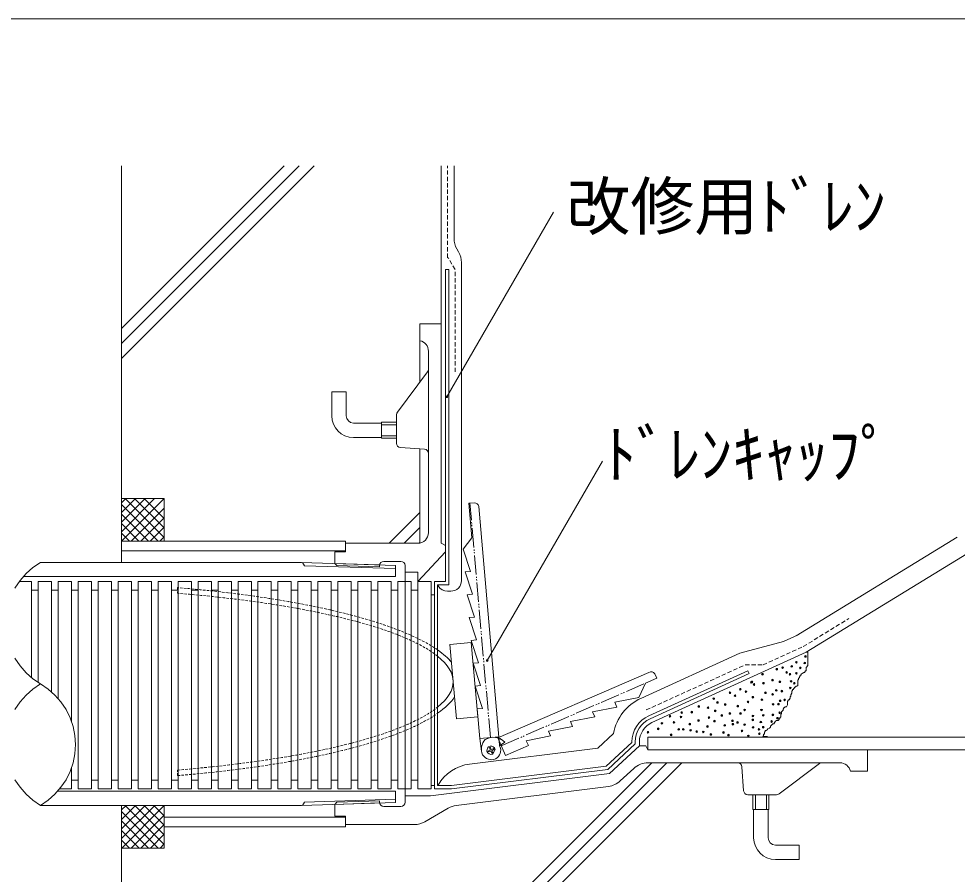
# Model space of a CAD drawing. Units: millimetres, scale not verified. Extents: x -517 to 518, y -673 to 792.
# Drawn here: x -289.2 to 151.2, y -422 to -20.6 of the extents above; entities that cross this region are included whole.
import ezdxf
from ezdxf.enums import TextEntityAlignment as Align

# ---------------------------------------------------------------- set-up
doc = ezdxf.new("R2010")
doc.units = ezdxf.units.MM
doc.header["$PDMODE"] = 32
doc.header["$PDSIZE"] = 0.8
for name, pattern in [('DASHED1', [1.8, 1.2, -0.6]), ('DASHED2', [3, 2, -1]), ('DOUBLE_CHAIN2', [12.8, 9, -1, 0.6, -0.6, 0.6, -1])]:
    doc.linetypes.add(name, pattern=pattern)
doc.layers.add('0-0', color=7, linetype='Continuous', lineweight=13)
doc.styles.add('ＭＳ ゴシック', font='')
doc.styles.get('ＭＳ ゴシック').set_extended_font_data('MS Gothic')

msp = doc.modelspace()

# ---------------------------------------------------------------- linework, layer by layer
at = {"layer": '0-0'}
for p, q in [((-516.864, -20.556), (517.853, -20.556)), ((-240.957, -275.659), (-240.957, -89.604)), ((-240.957, -180.021), (-150.541, -89.604)), ((-240.957, -172.95), (-157.612, -89.604)), ((-240.957, -165.879), (-164.683, -89.604)), ((-90.957, -163.659), (-90.957, -89.604)), ((-88.312, -197.943), (-38.287, -111.298)), ((-69.377, -321.713), (-15.353, -228.142)), ((-225.447, -245.659), (-241.016, -261.228)), ((-229.938, -245.659), (-241.016, -256.737)), ((-234.428, -245.659), (-241.016, -252.247)), ((-238.918, -245.659), (-241.016, -247.757)), ((-241.016, -265.659), (-241.016, -245.659)), ((-221.016, -245.718), (-240.957, -265.659)), ((-239.348, -245.659), (-221.016, -263.992)), ((-234.858, -245.659), (-221.016, -259.502)), ((-230.367, -245.659), (-221.016, -255.011)), ((-241.016, -248.482), (-223.838, -265.659)), ((-221.016, -250.208), (-236.467, -265.659)), ((-241.016, -252.972), (-228.328, -265.659)), ((-221.016, -254.698), (-231.977, -265.659)), ((-115.464, -266.659), (-100.957, -252.153)), ((-241.016, -257.462), (-232.818, -265.659)), ((-221.016, -259.188), (-227.487, -265.659)), ((-221.016, -255.659), (-221.016, -265.659)), ((-108.393, -266.659), (-100.957, -259.224)), ((-241.016, -261.952), (-237.308, -265.659)), ((-221.016, -263.678), (-222.997, -265.659)), ((-240.957, -265.659), (-135.957, -265.659)), ((-101.275, -266.613), (-100.957, -266.295)), ((-135.957, -270.159), (-240.957, -270.159)), ((80.334, -317.794), (158.519, -269.909)), ((7.895, -350.813), (80.334, -317.794)), ((2.043, -359.912), (2.043, -361.659)), ((6.043, -357.659), (280.374, -357.659)), ((6.043, -357.659), (6.043, -363.659)), ((6.043, -363.659), (280.374, -363.659)), ((-216.19, -593.659), (7.81, -369.659)), ((-209.119, -593.659), (14.881, -369.659)), ((-202.048, -593.659), (21.952, -369.659)), ((-225.389, -389.659), (-240.957, -405.228)), ((-229.879, -389.659), (-240.957, -400.737)), ((-234.37, -389.659), (-240.957, -396.247)), ((-238.86, -389.659), (-240.957, -391.757)), ((-240.957, -409.659), (-240.957, -389.659)), ((-240.957, -593.659), (-240.957, -389.659)), ((-220.957, -389.718), (-240.899, -409.659)), ((-239.29, -389.659), (-220.957, -407.992)), ((-234.799, -389.659), (-220.957, -403.502)), ((-230.309, -389.659), (-220.957, -399.011)), ((-225.819, -389.659), (-220.957, -394.521)), ((-221.329, -389.659), (-220.957, -390.031)), ((-220.957, -395.159), (-220.957, -389.659)), ((-240.957, -392.482), (-223.78, -409.659)), ((-220.957, -394.208), (-236.409, -409.659)), ((-220.957, -395.159), (-220.957, -399.659)), ((-135.957, -395.159), (-220.957, -395.159)), ((-240.957, -396.972), (-228.27, -409.659)), ((-220.957, -398.698), (-231.919, -409.659)), ((-220.957, -399.659), (-220.957, -409.659)), ((-220.957, -399.659), (-135.957, -399.659)), ((-240.957, -401.462), (-232.76, -409.659)), ((-220.957, -403.188), (-227.429, -409.659)), ((-240.957, -405.952), (-237.25, -409.659)), ((-240.957, -406.295), (-240.786, -406.124)), ((-220.957, -407.678), (-222.939, -409.659)), ((-240.957, -409.659), (-220.957, -409.659))]:
    msp.add_line(p, q, dxfattribs=at)
at = {"layer": '0-0', "color": 5, "linetype": 'DASHED2'}
for p, q in [((-87.957, -132.696), (-87.957, -89.604)), ((78.923, -315.14), (100.382, -301.997)), ((60.076, -323.731), (78.923, -315.14))]:
    msp.add_line(p, q, dxfattribs=at)
at = {"layer": '0-0', "color": 4}
for p, q in [((-84.957, -123.543), (-84.957, -89.604)), ((-82.797, -129.964), (-83.618, -128.543)), ((-81.457, -284.159), (-81.457, -134.964)), ((151.174, -263.853), (75.633, -310.119)), ((-92.355, -286.659), (-92.644, -286.159)), ((-88.025, -289.159), (-86.457, -289.159)), ((69.647, -312.774), (76.601, -309.604)), ((49.173, -318.26), (69.647, -312.774)), ((2.71, -339.439), (49.173, -318.26)), ((-10.091, -355.868), (-17.508, -362.756)), ((-77.636, -370.272), (-17.508, -362.756)), ((-92.475, -380.118), (-92.644, -380.409))]:
    msp.add_line(p, q, dxfattribs=at)
at = {"layer": '0-0', "color": 1}
for p, q in [((-88.957, -284.659), (-88.957, -138.284)), ((-63.596, -361.247), (-73.351, -249.361)), ((-288.978, -284.659), (-283.207, -284.659)), ((-283.207, -284.659), (-283.207, -329.712)), ((-280.082, -284.659), (-273.832, -284.659)), ((-280.082, -331.946), (-280.082, -284.659)), ((-273.832, -284.659), (-273.832, -336.497)), ((-270.707, -284.659), (-264.457, -284.659)), ((-270.707, -339.66), (-270.707, -284.659)), ((-264.457, -284.659), (-264.457, -350.597)), ((-242.582, -381.909), (-242.582, -284.659)), ((-94.144, -284.659), (-88.957, -284.659)), ((-94.144, -381.909), (-94.144, -284.659)), ((-92.644, -380.409), (-92.644, -286.159)), ((-92.644, -286.159), (-87.457, -286.159)), ((-283.207, -288.711), (-280.082, -288.711)), ((-273.832, -288.711), (-270.707, -288.711)), ((-264.457, -288.711), (-261.332, -288.711)), ((-255.082, -288.711), (-251.957, -288.711)), ((-245.707, -288.711), (-242.582, -288.711)), ((-236.332, -288.711), (-233.207, -288.711)), ((-226.957, -288.711), (-223.832, -288.711)), ((-217.582, -288.711), (-214.457, -288.711)), ((-208.207, -288.711), (-205.082, -288.711)), ((-198.832, -288.711), (-195.707, -288.711)), ((-189.457, -288.711), (-186.332, -288.711)), ((-180.082, -288.711), (-176.957, -288.711)), ((-170.707, -288.711), (-167.582, -288.711)), ((-161.332, -288.711), (-158.207, -288.711)), ((-151.957, -288.711), (-148.832, -288.711)), ((-142.582, -288.711), (-139.457, -288.711)), ((-133.207, -288.711), (-130.082, -288.711)), ((-123.832, -288.711), (-120.707, -288.711)), ((-114.457, -288.711), (-111.332, -288.711)), ((-105.082, -288.711), (-101.957, -288.711)), ((-95.706, -290.91), (-94.144, -290.91)), ((6.496, -327.261), (-64.362, -358.031)), ((6.443, -347.628), (52.906, -326.449)), ((7.065, -348.993), (53.517, -327.819)), ((52.906, -326.449), (53.517, -327.819)), ((-72.877, -358.303), (-72.055, -364.152)), ((-63.244, -358.19), (-63.198, -358.699)), ((-1.457, -360.133), (-13.512, -371.327)), ((0.043, -360.787), (-12.846, -372.755)), ((-1.457, -359.912), (-1.457, -360.133)), ((0.043, -359.912), (0.043, -360.787)), ((-67.946, -363.484), (-68.21, -362.879)), ((-65.631, -363.316), (-66.767, -365.643)), ((-63.596, -361.247), (-63.551, -361.757)), ((-86.175, -380.409), (-13.512, -371.327)), ((-86.082, -381.909), (-12.846, -372.755)), ((-264.457, -377.847), (-261.332, -377.847)), ((-255.082, -377.847), (-251.957, -377.847)), ((-245.707, -377.847), (-242.582, -377.847)), ((-236.332, -377.847), (-233.207, -377.847)), ((-226.957, -377.847), (-223.832, -377.847)), ((-217.582, -377.847), (-214.457, -377.847)), ((-208.207, -377.847), (-205.082, -377.847)), ((-198.832, -377.847), (-195.707, -377.847)), ((-189.457, -377.847), (-186.332, -377.847)), ((-180.082, -377.847), (-176.957, -377.847)), ((-170.707, -377.847), (-167.582, -377.847)), ((-161.332, -377.847), (-158.207, -377.847)), ((-151.957, -377.847), (-148.832, -377.847)), ((-142.582, -377.847), (-139.457, -377.847)), ((-133.207, -377.847), (-130.082, -377.847)), ((-123.832, -377.847), (-120.707, -377.847)), ((-114.457, -377.847), (-111.332, -377.847)), ((-105.082, -377.847), (-101.957, -377.847)), ((-95.707, -380.409), (-94.144, -380.409)), ((-94.144, -381.909), (-86.082, -381.909)), ((-92.644, -380.409), (-86.175, -380.409))]:
    msp.add_line(p, q, dxfattribs=at)
at = {"layer": '0-0', "color": 134}
for p, q in [((-100.957, -163.659), (-100.957, -171.659)), ((-90.957, -163.659), (-100.957, -163.659)), ((-90.957, -163.659), (-90.957, -266.659)), ((-100.957, -171.659), (-100.957, -190.993)), ((-96.957, -176.558), (-96.957, -261.659)), ((-111.557, -205.126), (-97.357, -186.193)), ((-142.357, -195.659), (-142.357, -206.859)), ((-135.557, -195.659), (-142.357, -195.659)), ((-135.557, -206.859), (-135.557, -195.659)), ((-111.957, -219.788), (-111.957, -206.326)), ((-118.957, -210.259), (-132.157, -210.259)), ((-118.957, -209.909), (-118.957, -217.409)), ((-111.957, -209.909), (-118.957, -209.909)), ((-111.957, -211.109), (-118.957, -211.109)), ((-132.157, -217.059), (-118.957, -217.059)), ((-111.957, -216.209), (-118.957, -216.209)), ((-118.957, -217.409), (-111.957, -217.409)), ((-110.09, -221.784), (-98.824, -222.535)), ((-100.957, -222.393), (-100.957, -266.558)), ((-135.957, -265.659), (-135.957, -270.159)), ((-135.957, -266.659), (-135.957, -270.659)), ((-135.957, -266.659), (-101.957, -266.659)), ((-88.957, -267.659), (-90.957, -266.659)), ((-88.957, -267.659), (-88.957, -270.659)), ((-135.957, -270.659), (-140.957, -270.659)), ((-140.957, -270.659), (-140.957, -276.144)), ((-88.957, -270.659), (-101.957, -284.659)), ((-140.957, -276.144), (-119.925, -276.802)), ((-119.957, -277.159), (-119.957, -277.801)), ((-117.957, -275.159), (-109.957, -275.159)), ((-112.377, -277.038), (-112.377, -282.259)), ((-107.957, -277.159), (-107.957, -388.159)), ((-107.957, -280.159), (-101.957, -280.159)), ((-101.957, -280.159), (-101.957, -364.659)), ((2.043, -361.659), (-11.957, -374.659)), ((5.043, -361.659), (2.043, -361.659)), ((5.043, -361.659), (6.043, -363.659)), ((6.043, -363.659), (109.043, -363.659)), ((109.043, -363.659), (109.043, -373.659)), ((96.144, -369.659), (6.172, -369.659)), ((-0.633, -372.332), (-6.929, -378.178)), ((50.918, -382.793), (50.167, -371.526)), ((67.576, -384.259), (86.509, -370.059)), ((109.043, -373.659), (101.043, -373.659)), ((-95.957, -385.159), (-11.957, -374.659)), ((-112.377, -388.281), (-112.377, -383.059)), ((-83.939, -389.704), (-12.493, -380.773)), ((-139.957, -388.143), (-119.957, -387.518)), ((-119.957, -387.518), (-119.957, -388.159)), ((-107.957, -385.159), (-95.957, -385.159)), ((52.914, -384.659), (66.376, -384.659)), ((55.293, -391.659), (55.293, -384.659)), ((56.493, -384.659), (56.493, -391.659)), ((61.593, -384.659), (61.593, -391.659)), ((62.793, -384.659), (62.793, -391.659)), ((-140.957, -389.174), (-139.957, -388.143)), ((-140.957, -389.174), (-119.925, -388.517)), ((-140.957, -389.174), (-140.957, -394.659)), ((-117.957, -390.159), (-109.957, -390.159)), ((-87.717, -390.977), (-98.63, -397.309)), ((62.793, -391.659), (55.293, -391.659)), ((55.643, -404.859), (55.643, -391.659)), ((62.443, -391.659), (62.443, -404.859)), ((-135.957, -394.659), (-140.957, -394.659)), ((-135.957, -398.659), (-135.957, -394.659)), ((-135.957, -399.659), (-135.957, -395.159)), ((-135.957, -398.659), (-103.648, -398.659)), ((65.843, -408.259), (77.043, -408.259)), ((77.043, -408.259), (77.043, -415.059)), ((77.043, -415.059), (65.843, -415.059))]:
    msp.add_line(p, q, dxfattribs=at)
at = {"layer": '0-0', "color": 1, "linetype": 'DOUBLE_CHAIN2'}
for p, q in [((-67.907, -357.859), (-77.489, -247.715)), ((-62.801, -361.725), (4.959, -332.28))]:
    msp.add_line(p, q, dxfattribs=at)
at = {"layer": '0-0', "color": 2}
for p, q in [((-282.584, -278.058), (-279.024, -275.659)), ((-156.477, -275.659), (-279.024, -275.659)), ((-112.377, -277.038), (-156.477, -275.659)), ((-155.998, -275.674), (-155.128, -277.181)), ((-112.377, -278.517), (-155.128, -277.181)), ((-288.634, -284.142), (-285.808, -280.903)), ((-285.808, -280.903), (-282.584, -278.058)), ((-291.014, -287.722), (-288.634, -284.142)), ((-112.377, -282.259), (-286.991, -282.259)), ((-288.634, -324.177), (-291.014, -320.597)), ((-285.808, -327.416), (-288.634, -324.177)), ((-282.584, -330.261), (-285.808, -327.416)), ((-279.024, -332.659), (-282.584, -330.261)), ((-282.584, -335.058), (-279.024, -332.659)), ((-279.024, -332.659), (-275.463, -335.058)), ((-288.634, -341.142), (-285.808, -337.903)), ((-285.808, -337.903), (-282.584, -335.058)), ((-275.463, -335.058), (-272.24, -337.903)), ((-272.24, -337.903), (-269.414, -341.142)), ((-291.014, -344.722), (-288.634, -341.142)), ((-269.414, -341.142), (-267.034, -344.722)), ((-267.034, -344.722), (-265.139, -348.581)), ((-265.139, -348.581), (-263.762, -352.653)), ((-263.762, -352.653), (-262.927, -356.87)), ((-262.927, -356.87), (-262.647, -361.159)), ((-262.927, -365.449), (-263.762, -369.666)), ((-262.647, -361.159), (-262.927, -365.449)), ((-263.762, -369.666), (-265.139, -373.738)), ((-265.139, -373.738), (-267.034, -377.597)), ((-288.634, -381.177), (-291.014, -377.597)), ((-267.034, -377.597), (-269.414, -381.177)), ((-285.808, -384.416), (-288.634, -381.177)), ((-269.414, -381.177), (-272.24, -384.416)), ((-112.377, -383.059), (-271.056, -383.059)), ((-282.584, -387.261), (-285.808, -384.416)), ((-279.024, -389.659), (-282.584, -387.261)), ((-275.463, -387.261), (-279.024, -389.659)), ((-272.24, -384.416), (-275.463, -387.261)), ((-155.125, -388.138), (-112.377, -386.802)), ((-156.477, -389.659), (-279.024, -389.659)), ((-156.477, -389.659), (-112.377, -388.281)), ((-155.998, -389.645), (-155.125, -388.138))]:
    msp.add_line(p, q, dxfattribs=at)
at = {"layer": '0-0', "color": 1, "linetype": 'DASHED1'}
for p, q in [((-214.698, -287.5), (-214.698, -290.125)), ((-214.698, -375.7), (-214.698, -373.075))]:
    msp.add_line(p, q, dxfattribs=at)
at = {"layer": '0-0', "color": 2, "lineweight": 18}
msp.add_line((-155.125, -388.138), (-155.128, -388.138), dxfattribs=at)
at = {"layer": '0-0', "color": 5, "linetype": 'DASHED2'}
for points in [[(-84.457, -186.284), (-84.457, -138.284), (-87.684, -132.696)], [(5.199, -344.898), (51.662, -323.72), (60.071, -323.72)]]:
    msp.add_lwpolyline(points, dxfattribs=at)
at = {"layer": '0-0', "color": 1}
for points in [[(-87.457, -286.159), (-87.457, -138.284), (-88.957, -138.284)], [(-75.496, -247.662), (-77.987, -247.879), (-76.58, -264.118), (-80.638, -269.381), (-77.211, -279.893), (-79.703, -280.09), (-76.275, -290.612), (-78.768, -290.809), (-75.341, -301.321), (-77.833, -301.519), (-74.406, -312.031), (-76.897, -312.238), (-73.471, -322.75), (-75.963, -322.947), (-72.536, -333.459), (-75.028, -333.657), (-71.601, -344.168), (-74.092, -344.386), (-72.877, -358.303), (-63.921, -357.521)], [(-64.362, -358.031), (-60.783, -366.267), (-50.062, -361.608), (-51.058, -359.315), (-39.671, -357.093), (-40.686, -354.808), (-29.291, -352.582), (-30.307, -350.298), (-18.919, -348.074), (-19.933, -345.79), (-8.542, -343.565), (-9.557, -341.28), (1.833, -339.057), (4.959, -332.28), (10.143, -330.026), (9.194, -327.899)], [(-63.428, -361.987), (-63.551, -361.757), (-61.098, -360.024)], [(-67.328, -364.905), (-67.591, -364.3), (-67.885, -364.177), (-68.49, -364.44), (-68.936, -364.394)], [(-68.666, -364.037), (-68.06, -363.773), (-67.946, -363.484)], [(-67.806, -362.703), (-67.543, -363.308), (-67.25, -363.431), (-66.644, -363.168)], [(-66.199, -363.214), (-66.469, -363.572), (-67.074, -363.835), (-67.188, -364.124), (-66.925, -364.73)], [(-264.457, -371.722), (-264.457, -381.909), (-270.053, -381.909)]]:
    msp.add_lwpolyline(points, dxfattribs=at)
at = {"layer": '0-0'}
msp.add_lwpolyline([(-241.016, -245.659), (-221.105, -245.659), (-221.016, -245.659), (-221.016, -255.659)], dxfattribs=at)
at = {"layer": '0-0', "color": 134}
msp.add_lwpolyline([(-140.957, -276.144), (-139.957, -277.176), (-119.957, -277.801)], dxfattribs=at)
at = {"layer": '0-0', "color": 1}
for points in [[(-255.082, -381.909), (-261.332, -381.909), (-261.332, -284.659), (-255.082, -284.659)], [(-245.707, -381.909), (-251.957, -381.909), (-251.957, -284.659), (-245.707, -284.659)], [(-236.332, -381.909), (-242.582, -381.909), (-242.582, -284.659), (-236.332, -284.659)], [(-226.957, -381.909), (-233.207, -381.909), (-233.207, -284.659), (-226.957, -284.659)], [(-217.582, -381.909), (-223.832, -381.909), (-223.832, -284.659), (-217.582, -284.659)], [(-208.207, -381.909), (-214.457, -381.909), (-214.457, -284.659), (-208.207, -284.659)], [(-198.832, -381.909), (-205.082, -381.909), (-205.082, -284.659), (-198.832, -284.659)], [(-189.457, -381.909), (-195.707, -381.909), (-195.707, -284.659), (-189.457, -284.659)], [(-180.082, -381.909), (-186.332, -381.909), (-186.332, -284.659), (-180.082, -284.659)], [(-170.707, -381.909), (-176.957, -381.909), (-176.957, -284.659), (-170.707, -284.659)], [(-161.332, -381.909), (-167.582, -381.909), (-167.582, -284.659), (-161.332, -284.659)], [(-151.957, -381.909), (-158.207, -381.909), (-158.207, -284.659), (-151.957, -284.659)], [(-142.582, -381.909), (-148.832, -381.909), (-148.832, -284.659), (-142.582, -284.659)], [(-133.207, -381.909), (-139.457, -381.909), (-139.457, -284.659), (-133.207, -284.659)], [(-123.832, -381.909), (-130.082, -381.909), (-130.082, -284.659), (-123.832, -284.659)], [(-114.457, -381.909), (-120.707, -381.909), (-120.707, -284.659), (-114.457, -284.659)], [(-105.082, -381.909), (-111.332, -381.909), (-111.332, -284.659), (-105.082, -284.659)], [(-95.707, -381.909), (-101.957, -381.909), (-101.957, -284.659), (-95.707, -284.659)], [(-83.818, -349.043), (-86.878, -314.157), (-76.906, -313.283), (-73.846, -348.169)]]:
    msp.add_lwpolyline(points, close=True, dxfattribs=at)
at = {"layer": '0-0', "lineweight": 18}
for points in [[(80.334, -317.794), (81.143, -317.71), (81.143, -321.315), (81.143, -322.517), (81.143, -322.918), (81.143, -323.318), (81.143, -324.119), (80.743, -324.119), (80.743, -324.52), (80.342, -324.92), (80.342, -325.321), (80.342, -325.722), (80.342, -326.122), (80.342, -326.523), (79.942, -326.523), (79.541, -327.324), (79.14, -327.324), (78.339, -327.725), (77.939, -328.125), (77.939, -328.526), (77.538, -328.526), (77.538, -328.926), (77.138, -329.327), (77.138, -329.727), (76.737, -330.128), (76.737, -330.529), (76.336, -330.929), (76.336, -331.33), (76.336, -332.131), (76.336, -332.532), (76.336, -332.932), (76.336, -333.333), (75.936, -333.733), (75.535, -333.733), (75.135, -334.134), (74.734, -334.134), (74.734, -334.534), (74.333, -334.935), (74.333, -335.336), (73.933, -335.336)], [(73.933, -335.336), (73.933, -335.736), (73.532, -336.137), (73.532, -336.537), (73.532, -336.938), (73.132, -337.739), (73.132, -338.54), (72.731, -338.54), (72.731, -339.341), (72.331, -340.143), (71.93, -340.143), (71.529, -340.944), (71.529, -341.344), (71.529, -341.745), (71.529, -342.146), (71.529, -342.546), (71.129, -343.347), (70.328, -343.347), (70.328, -343.748), (69.927, -343.748), (69.526, -344.549), (69.526, -344.95), (69.126, -345.35), (68.725, -345.751), (68.725, -346.151), (68.725, -346.552), (68.325, -346.953), (68.325, -347.353), (68.325, -348.154), (67.924, -348.555), (67.924, -348.955), (67.123, -349.757), (66.322, -349.757), (65.921, -350.157), (65.521, -350.558), (65.12, -351.359), (64.719, -351.359), (64.319, -351.76), (63.918, -352.16), (63.518, -352.561)], [(63.518, -352.561), (63.518, -352.961), (63.117, -353.362), (62.316, -353.763), (61.915, -354.163), (61.515, -354.564), (61.114, -354.564), (61.114, -354.964), (60.714, -355.365), (60.714, -355.765), (60.714, -356.166), (60.313, -356.166), (60.313, -356.567), (60.313, -356.967), (59.912, -357.368), (62.194, -357.409)]]:
    msp.add_lwpolyline(points, dxfattribs=at)
at = {"layer": '0-0', "color": 4}
for centre, radius, start, end in [((-74.957, -123.543), 10, 180, 210), ((-91.457, -134.964), 10, 0, 30), ((-86.457, -284.159), 5, 270, 0), ((-88.025, -284.159), 5, 210, 270), ((12.043, -359.912), 22.5, 114.50448, 169.64653), ((-75.155, -390.118), 20, 97.12502, 150)]:
    msp.add_arc(centre, radius, start, end, dxfattribs=at)
at = {"layer": '0-0', "color": 134}
for centre, radius, start, end in [((-101.957, -176.558), 5, 0, 78.46304), ((-98.957, -184.993), 2, 323.1301, 0), ((-132.157, -206.859), 10.2, 180, 270), ((-132.157, -206.859), 3.4, 180, 270), ((-109.957, -206.326), 2, 143.1301, 180), ((-109.957, -219.788), 2, 180, 266.18593), ((-98.957, -224.531), 2, 0, 86.18593), ((-101.957, -261.659), 5, 270, 0), ((-117.957, -277.159), 2, 90, 180), ((-109.957, -277.159), 2, 0, 90), ((6.172, -379.659), 10, 90, 132.8789), ((48.172, -371.659), 2, 3.81407, 90), ((87.709, -371.659), 2, 90, 126.8699), ((96.144, -374.659), 5, 11.53696, 90), ((-13.734, -370.85), 10, 277.12502, 312.8789), ((52.914, -382.659), 2, 183.81407, 270), ((66.376, -382.659), 2, 270, 306.8699), ((-117.957, -388.159), 2, 180, 270), ((-109.957, -388.159), 2, 270, 0), ((-82.698, -399.627), 10, 97.12502, 120.12318), ((-103.648, -388.659), 10, 270, 300.12318), ((65.843, -404.859), 10.2, 180, 270), ((65.843, -404.859), 3.4, 180, 270)]:
    msp.add_arc(centre, radius, start, end, dxfattribs=at)
at = {"layer": '0-0', "color": 1}
for centre, radius, start, end in [((-75.529, -249.907), 2.246, 14.05972, 89.17186), ((7.498, -329.046), 2.047, 34.08888, 119.31201), ((12.043, -359.912), 13.5, 114.50448, 180), ((12.043, -359.912), 12, 114.50448, 180), ((-65.739, -363.279), 6.377, 135.48554, 204.37928), ((-66.427, -364.97), 7.27, 42.86601, 122.06151), ((-67.316, -363.951), 2.216, 109.4051, 188.60061), ((-67.448, -363.573), 2.179, 199.01844, 288.19296), ((-68.518, -364.428), 0.418, 110.59547, 175.28411), ((-68.109, -362.669), 0.233, 102.69425, 244.19326), ((-68.189, -362.852), 0.41, 21.2366, 85.92524), ((-67.721, -364.052), 2.216, 19.4051, 98.60061), ((-66.928, -364.732), 0.436, 203.36177, 263.80007), ((-67.029, -364.938), 0.234, 283.45971, 63.42779), ((-66.43, -363.272), 0.238, 14.10084, 154.06892), ((-67.573, -363.779), 4.515, 298.1543, 23.37743), ((-67.49, -363.518), 4.71, 210.54308, 295.76621)]:
    msp.add_arc(centre, radius, start, end, dxfattribs=at)
at = {"layer": '0-0'}
msp.add_arc((12.043, -359.912), 10, 114.50448, 180, dxfattribs=at)
at = {"layer": '0-0', "color": 1, "linetype": 'DASHED1'}
for major_axis, ratio, start_param, end_param in [((199.019, 0), 0.235175, 0.323067, 1.2292021), ((196.019, 0), 0.225, 0.2736939, 1.2237555), ((196.019, 0), 0.225, 5.0594298, 6.0094915), ((199.019, 0), 0.235175, 5.0539832, 5.9601183)]:
    msp.add_ellipse((-281.367, -331.6), major_axis=major_axis, ratio=ratio, start_param=start_param, end_param=end_param, dxfattribs=at)
at = {"layer": '0-0', "color": 1}
for major_axis, ratio, start_param, end_param in [((199.019, 0), 0.235175, 0.1956802, 0.323067), ((196.019, 0), 0.225, 6.0094915, 6.5568792), ((199.019, 0), 0.235175, 5.9601183, 6.1287515)]:
    msp.add_ellipse((-281.367, -331.6), major_axis=major_axis, ratio=ratio, start_param=start_param, end_param=end_param, dxfattribs=at)
at = {"layer": '0-0'}
for p in [(-88.312, -197.943), (-69.377, -321.713), (79.933, -319.785), (66.492, -325.759), (69.242, -325.028), (73.511, -324.415), (75.69, -322.535), (77.543, -325.162), (79.645, -322.879), (59.785, -328.123), (71.133, -327.264), (72.681, -328.123), (75.69, -327.694), (54.545, -331.882), (54.884, -331.734), (55.83, -332.938), (60.22, -332.33), (64.513, -330.875), (67.952, -331.648), (72.853, -334.572), (73.212, -331.434), (74.706, -332.33), (44.539, -336.81), (46.888, -338.183), (49.382, -335.173), (52.047, -336.291), (55.291, -338.901), (61.16, -336.807), (64.551, -337.557), (66.233, -335.689), (68.881, -336.063), (29.904, -343.232), (34.235, -343.829), (36.915, -339.558), (38.635, -341.364), (42.299, -342.336), (48.178, -343.083), (52.992, -341.106), (59.527, -340.074), (64.771, -342.223), (67.264, -342.137), (68.038, -340.59), (70.188, -340.16), (16.367, -347.812), (21.541, -348.16), (21.869, -346.092), (26.618, -345.92), (37.603, -345.319), (40.698, -347.468), (44.481, -346.522), (49.468, -346.522), (51.409, -344.874), (55.291, -347.712), (59.324, -344.874), (60.128, -347.382), (64.685, -347.21), (67.836, -346.218), (12.58, -351.147), (18.255, -350.699), (25.652, -351.509), (29.779, -349.875), (33.936, -352.64), (34.683, -348.459), (37.221, -350.101), (42.074, -352.111), (45.685, -349.961), (45.883, -351.595), (48.092, -350.735), (51.359, -351.767), (55.228, -349.531), (59.011, -350.563), (64.083, -350.305), (66.834, -348.758), (6.038, -355.319), (10.846, -353.735), (16.899, -356.563), (20.495, -353.984), (22.586, -353.984), (26.021, -354.432), (28.919, -355.034), (32.015, -355.206), (35.579, -356.374), (41.472, -355.464), (43.792, -356.672), (50.155, -354.69), (53.164, -357.097), (55.4, -353.056), (58.129, -353.984), (58.323, -356.065), (60.128, -352.97)]:
    msp.add_point(p, dxfattribs=at)

# ---------------------------------------------------------------- texts
at = {"layer": '0-0', "style": 'ＭＳ ゴシック'}
for s, p in [('改修用ﾄﾞﾚﾝ', (-32.239, -126.131)), ('ﾄﾞﾚﾝｷｬｯﾌﾟ', (-14.344, -242.446))]:
    msp.add_text(s, height=21.99, dxfattribs=at).set_placement(p, align=Align.BOTTOM_LEFT)

doc.saveas('drawing.dxf')
